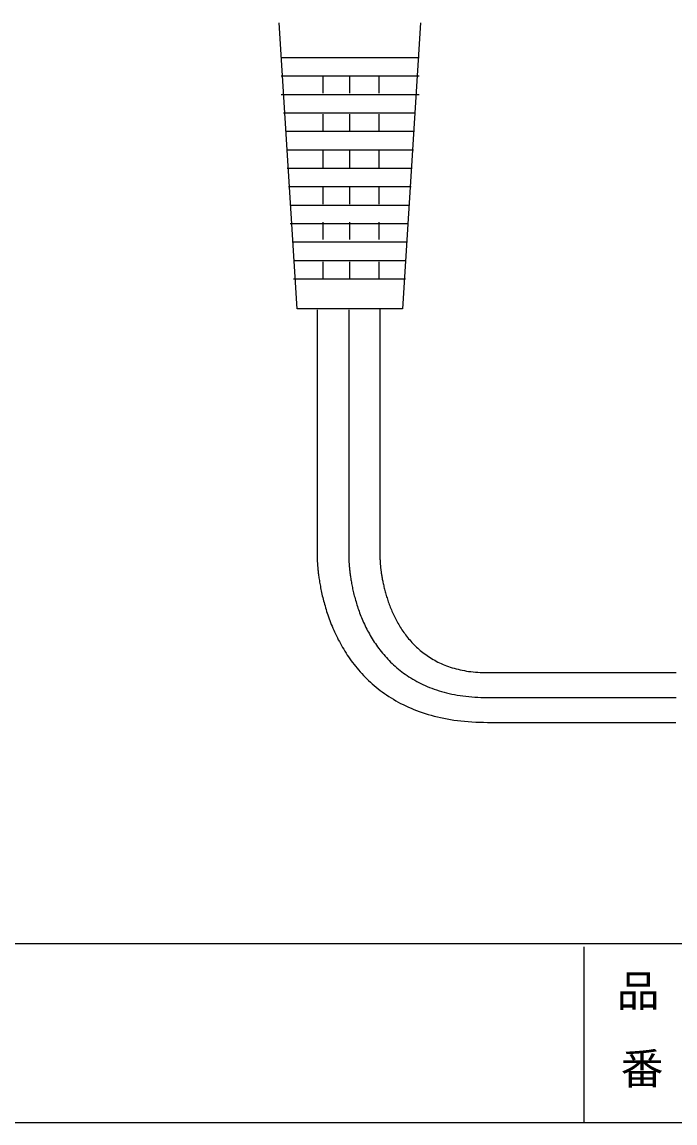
# Model space of a CAD drawing. Units: millimetres on the paper. Extents: x -142 to 142, y -95 to 95.
# Drawn here: x -72.6 to -34.3, y -94.8 to -30.4 of the extents above; entities that cross this region are included whole.
import ezdxf
from ezdxf.enums import TextEntityAlignment as Align

# ---------------------------------------------------------------- set-up
doc = ezdxf.new("R2010")
doc.units = ezdxf.units.MM
doc.layers.add('0-0_0', color=7, linetype='Continuous')
doc.layers.add('0-3_枠', color=7, linetype='Continuous')
doc.styles.add('ＭＳ ゴシック', font='')
doc.styles.get('ＭＳ ゴシック').set_extended_font_data('MS Gothic')

msp = doc.modelspace()

# ---------------------------------------------------------------- linework, layer by layer
at = {"layer": '0-0_0'}
for p, q in [((-49.232, -30.412), (-50.29, -47.169)), ((-57.404, -32.441), (-49.32, -32.441)), ((-57.404, -33.521), (-49.32, -33.521)), ((-54.95, -33.514), (-54.95, -34.528)), ((-53.406, -33.514), (-53.406, -34.528)), ((-51.686, -33.514), (-51.686, -34.528)), ((-57.404, -34.602), (-49.32, -34.602)), ((-57.272, -35.682), (-49.54, -35.682)), ((-54.95, -35.763), (-54.95, -36.777)), ((-53.406, -35.763), (-53.406, -36.777)), ((-51.686, -35.763), (-51.686, -36.777)), ((-57.155, -36.762), (-49.599, -36.762)), ((-57.066, -37.843), (-49.643, -37.843)), ((-54.95, -37.865), (-54.95, -38.879)), ((-53.406, -37.865), (-53.406, -38.879)), ((-51.686, -37.865), (-51.686, -38.879)), ((-57.052, -38.923), (-49.731, -38.923)), ((-56.963, -40.003), (-49.79, -40.003)), ((-54.95, -40.011), (-54.95, -41.025)), ((-53.406, -40.011), (-53.406, -41.025)), ((-51.686, -40.011), (-51.686, -41.025)), ((-56.875, -41.084), (-49.908, -41.084)), ((-56.875, -42.164), (-49.967, -42.164)), ((-54.95, -42.084), (-54.95, -43.098)), ((-53.406, -42.084), (-53.406, -43.098)), ((-51.686, -42.084), (-51.686, -43.098)), ((-56.743, -43.245), (-50.07, -43.245)), ((-56.684, -44.325), (-50.099, -44.325)), ((-54.95, -44.399), (-54.95, -45.413)), ((-53.406, -44.399), (-53.406, -45.413)), ((-51.686, -44.399), (-51.686, -45.413)), ((-56.684, -45.405), (-50.114, -45.405))]:
    msp.add_line(p, q, dxfattribs=at)
for points in [[(-50.29, -47.169), (-56.464, -47.169), (-57.522, -30.412)], [(-55.288, -47.213), (-55.288, -47.216), (-55.288, -47.224), (-55.288, -47.238), (-55.288, -47.256), (-55.288, -47.28), (-55.288, -47.308), (-55.288, -47.342), (-55.288, -47.38), (-55.288, -47.423), (-55.288, -47.471), (-55.288, -47.523), (-55.288, -47.58), (-55.288, -47.641), (-55.288, -47.706), (-55.288, -47.776), (-55.288, -47.85), (-55.288, -47.928), (-55.288, -48.01), (-55.288, -48.096), (-55.288, -48.185), (-55.288, -48.279), (-55.288, -48.376), (-55.288, -48.476), (-55.288, -48.58), (-55.288, -48.688), (-55.288, -48.798), (-55.288, -48.912), (-55.288, -49.029), (-55.288, -49.149), (-55.288, -49.272), (-55.288, -49.398), (-55.288, -49.526), (-55.288, -49.658), (-55.288, -49.792), (-55.288, -49.928), (-55.288, -50.067), (-55.288, -50.208), (-55.288, -50.352), (-55.288, -50.497)], [(-53.436, -47.228), (-53.436, -47.231), (-53.436, -47.239), (-53.436, -47.252), (-53.436, -47.27), (-53.436, -47.294), (-53.436, -47.322), (-53.436, -47.356), (-53.436, -47.394), (-53.436, -47.437), (-53.436, -47.485), (-53.436, -47.537), (-53.436, -47.594), (-53.436, -47.655), (-53.436, -47.72), (-53.436, -47.79), (-53.436, -47.864), (-53.436, -47.942), (-53.436, -48.024), (-53.436, -48.109), (-53.436, -48.199), (-53.436, -48.292), (-53.436, -48.389), (-53.436, -48.489), (-53.436, -48.593), (-53.436, -48.701), (-53.436, -48.811), (-53.436, -48.925), (-53.436, -49.042), (-53.436, -49.162), (-53.436, -49.284), (-53.436, -49.41), (-53.436, -49.539), (-53.436, -49.67), (-53.436, -49.804), (-53.436, -49.94), (-53.436, -50.079), (-53.436, -50.22), (-53.436, -50.363), (-53.436, -50.509)], [(-51.613, -47.169), (-51.613, -47.172), (-51.613, -47.18), (-51.613, -47.193), (-51.613, -47.212), (-51.613, -47.235), (-51.613, -47.264), (-51.613, -47.298), (-51.613, -47.336), (-51.613, -47.379), (-51.613, -47.427), (-51.613, -47.479), (-51.613, -47.536), (-51.613, -47.598), (-51.613, -47.664), (-51.613, -47.733), (-51.613, -47.808), (-51.613, -47.886), (-51.613, -47.968), (-51.613, -48.054), (-51.613, -48.144), (-51.613, -48.238), (-51.613, -48.335), (-51.613, -48.436), (-51.613, -48.54), (-51.613, -48.648), (-51.613, -48.759), (-51.613, -48.873), (-51.613, -48.99), (-51.613, -49.111), (-51.613, -49.234), (-51.613, -49.36), (-51.613, -49.489), (-51.613, -49.621), (-51.613, -49.755), (-51.613, -49.892), (-51.613, -50.031), (-51.613, -50.173), (-51.613, -50.317), (-51.613, -50.463)], [(-55.288, -50.497), (-55.288, -50.645), (-55.288, -50.795), (-55.288, -50.947), (-55.288, -51.1), (-55.288, -51.255), (-55.288, -51.412), (-55.288, -51.571), (-55.288, -51.731), (-55.288, -51.892), (-55.288, -52.055), (-55.288, -52.219), (-55.288, -52.384), (-55.288, -52.551), (-55.288, -52.718), (-55.288, -52.886), (-55.288, -53.055), (-55.288, -53.224), (-55.288, -53.395), (-55.288, -53.566), (-55.288, -53.737), (-55.288, -53.909), (-55.288, -54.081), (-55.288, -54.253), (-55.288, -54.425), (-55.288, -54.598), (-55.288, -54.77), (-55.288, -54.942), (-55.288, -55.114), (-55.288, -55.286), (-55.288, -55.457), (-55.288, -55.628), (-55.288, -55.798), (-55.288, -55.968), (-55.288, -56.137), (-55.288, -56.305), (-55.288, -56.472), (-55.288, -56.638), (-55.288, -56.804), (-55.288, -56.968)], [(-53.436, -50.509), (-53.436, -50.656), (-53.436, -50.806), (-53.436, -50.957), (-53.436, -51.111), (-53.436, -51.266), (-53.436, -51.423), (-53.436, -51.581), (-53.436, -51.741), (-53.436, -51.902), (-53.436, -52.065), (-53.436, -52.229), (-53.436, -52.394), (-53.436, -52.56), (-53.436, -52.727), (-53.436, -52.895), (-53.436, -53.063), (-53.436, -53.233), (-53.436, -53.403), (-53.436, -53.574), (-53.436, -53.745), (-53.436, -53.916), (-53.436, -54.088), (-53.436, -54.26), (-53.436, -54.433), (-53.436, -54.605), (-53.436, -54.777), (-53.436, -54.949), (-53.436, -55.121), (-53.436, -55.292), (-53.436, -55.463), (-53.436, -55.634), (-53.436, -55.804), (-53.436, -55.974), (-53.436, -56.143), (-53.436, -56.31), (-53.436, -56.478), (-53.436, -56.644), (-53.436, -56.809), (-53.436, -56.972)], [(-51.613, -50.463), (-51.613, -50.611), (-51.613, -50.761), (-51.613, -50.914), (-51.613, -51.068), (-51.613, -51.223), (-51.613, -51.381), (-51.613, -51.54), (-51.613, -51.7), (-51.613, -51.862), (-51.613, -52.025), (-51.613, -52.19), (-51.613, -52.356), (-51.613, -52.522), (-51.613, -52.69), (-51.613, -52.859), (-51.613, -53.028), (-51.613, -53.198), (-51.613, -53.369), (-51.613, -53.54), (-51.613, -53.712), (-51.613, -53.885), (-51.613, -54.057), (-51.613, -54.23), (-51.613, -54.403), (-51.613, -54.576), (-51.613, -54.748), (-51.613, -54.921), (-51.613, -55.094), (-51.613, -55.266), (-51.613, -55.438), (-51.613, -55.609), (-51.613, -55.78), (-51.613, -55.95), (-51.613, -56.12), (-51.613, -56.288), (-51.613, -56.456), (-51.613, -56.623), (-51.613, -56.788), (-51.613, -56.953)], [(-55.288, -56.968), (-55.288, -57.13), (-55.288, -57.292), (-55.288, -57.452), (-55.288, -57.61), (-55.288, -57.767), (-55.288, -57.923), (-55.288, -58.076), (-55.288, -58.228), (-55.288, -58.378), (-55.288, -58.525), (-55.288, -58.671), (-55.288, -58.815), (-55.288, -58.956), (-55.288, -59.095), (-55.288, -59.231), (-55.288, -59.365), (-55.288, -59.496), (-55.288, -59.625), (-55.288, -59.751), (-55.288, -59.874), (-55.288, -59.994), (-55.288, -60.111), (-55.288, -60.225), (-55.288, -60.335), (-55.288, -60.443), (-55.288, -60.547), (-55.288, -60.647), (-55.288, -60.744), (-55.288, -60.837), (-55.288, -60.927), (-55.288, -61.013), (-55.288, -61.095), (-55.288, -61.173), (-55.288, -61.247), (-55.288, -61.316), (-55.288, -61.382), (-55.288, -61.443), (-55.288, -61.5), (-55.288, -61.552)], [(-53.436, -56.972), (-53.436, -57.135), (-53.436, -57.296), (-53.436, -57.456), (-53.436, -57.615), (-53.436, -57.771), (-53.436, -57.926), (-53.436, -58.08), (-53.436, -58.231), (-53.436, -58.381), (-53.436, -58.529), (-53.436, -58.674), (-53.436, -58.818), (-53.436, -58.959), (-53.436, -59.097), (-53.436, -59.234), (-53.436, -59.367), (-53.436, -59.499), (-53.436, -59.627), (-53.436, -59.753), (-53.436, -59.876), (-53.436, -59.996), (-53.436, -60.112), (-53.436, -60.226), (-53.436, -60.337), (-53.436, -60.444), (-53.436, -60.548), (-53.436, -60.648), (-53.436, -60.745), (-53.436, -60.838), (-53.436, -60.928), (-53.436, -61.014), (-53.436, -61.095), (-53.436, -61.173), (-53.436, -61.247), (-53.436, -61.317), (-53.436, -61.382), (-53.436, -61.443), (-53.436, -61.5), (-53.436, -61.552)], [(-51.613, -56.953), (-51.613, -57.116), (-51.613, -57.278), (-51.613, -57.439), (-51.613, -57.598), (-51.613, -57.755), (-51.613, -57.911), (-51.613, -58.065), (-51.613, -58.217), (-51.613, -58.367), (-51.613, -58.515), (-51.613, -58.662), (-51.613, -58.805), (-51.613, -58.947), (-51.613, -59.086), (-51.613, -59.223), (-51.613, -59.358), (-51.613, -59.489), (-51.613, -59.618), (-51.613, -59.744), (-51.613, -59.868), (-51.613, -59.988), (-51.613, -60.106), (-51.613, -60.22), (-51.613, -60.331), (-51.613, -60.438), (-51.613, -60.543), (-51.613, -60.644), (-51.613, -60.741), (-51.613, -60.834), (-51.613, -60.924), (-51.613, -61.01), (-51.613, -61.093), (-51.613, -61.171), (-51.613, -61.245), (-51.613, -61.315), (-51.613, -61.38), (-51.613, -61.442), (-51.613, -61.499), (-51.613, -61.551)], [(-55.288, -61.552), (-55.288, -61.6), (-55.288, -61.643), (-55.288, -61.681), (-55.288, -61.715), (-55.288, -61.743), (-55.288, -61.767), (-55.288, -61.785), (-55.288, -61.799), (-55.288, -61.807), (-55.288, -61.809)], [(-55.288, -61.809), (-55.288, -61.811), (-55.288, -61.816), (-55.288, -61.825), (-55.287, -61.837), (-55.287, -61.853), (-55.286, -61.871), (-55.286, -61.893), (-55.285, -61.918), (-55.284, -61.947), (-55.282, -61.978), (-55.28, -62.012), (-55.278, -62.049), (-55.276, -62.09), (-55.273, -62.133), (-55.27, -62.178), (-55.266, -62.227), (-55.262, -62.278), (-55.257, -62.331), (-55.252, -62.388), (-55.246, -62.446), (-55.239, -62.508), (-55.232, -62.571), (-55.224, -62.637), (-55.216, -62.705), (-55.207, -62.776), (-55.197, -62.848), (-55.187, -62.923), (-55.175, -63), (-55.163, -63.078), (-55.15, -63.159), (-55.136, -63.241), (-55.121, -63.326), (-55.105, -63.412), (-55.088, -63.5), (-55.071, -63.589), (-55.052, -63.68), (-55.032, -63.773), (-55.011, -63.867), (-54.989, -63.962)], [(-53.436, -61.552), (-53.436, -61.6), (-53.436, -61.643), (-53.436, -61.681), (-53.436, -61.715), (-53.436, -61.743), (-53.436, -61.767), (-53.436, -61.785), (-53.436, -61.799), (-53.436, -61.807), (-53.436, -61.809)], [(-53.436, -61.809), (-53.436, -61.811), (-53.436, -61.815), (-53.436, -61.823), (-53.435, -61.833), (-53.435, -61.846), (-53.435, -61.862), (-53.434, -61.881), (-53.433, -61.902), (-53.432, -61.926), (-53.431, -61.952), (-53.43, -61.981), (-53.428, -62.013), (-53.426, -62.047), (-53.424, -62.083), (-53.421, -62.122), (-53.418, -62.163), (-53.415, -62.206), (-53.411, -62.252), (-53.407, -62.3), (-53.402, -62.35), (-53.397, -62.401), (-53.392, -62.455), (-53.385, -62.511), (-53.379, -62.569), (-53.371, -62.629), (-53.363, -62.69), (-53.355, -62.753), (-53.346, -62.819), (-53.336, -62.885), (-53.325, -62.954), (-53.314, -63.024), (-53.302, -63.095), (-53.289, -63.168), (-53.276, -63.242), (-53.261, -63.318), (-53.246, -63.395), (-53.23, -63.474), (-53.213, -63.554), (-53.195, -63.635)], [(-51.613, -61.551), (-51.613, -61.599), (-51.613, -61.642), (-51.613, -61.681), (-51.613, -61.714), (-51.613, -61.743), (-51.613, -61.767), (-51.613, -61.785), (-51.613, -61.799), (-51.613, -61.807), (-51.613, -61.809)], [(-51.613, -61.809), (-51.613, -61.811), (-51.613, -61.814), (-51.613, -61.82), (-51.612, -61.829), (-51.612, -61.839), (-51.612, -61.852), (-51.611, -61.868), (-51.61, -61.885), (-51.609, -61.905), (-51.608, -61.927), (-51.607, -61.95), (-51.605, -61.976), (-51.603, -62.004), (-51.601, -62.034), (-51.599, -62.066), (-51.596, -62.1), (-51.593, -62.135), (-51.59, -62.173), (-51.586, -62.212), (-51.582, -62.253), (-51.577, -62.295), (-51.573, -62.339), (-51.567, -62.385), (-51.562, -62.433), (-51.555, -62.482), (-51.549, -62.532), (-51.542, -62.584), (-51.534, -62.638), (-51.526, -62.692), (-51.517, -62.748), (-51.508, -62.806), (-51.498, -62.864), (-51.487, -62.924), (-51.476, -62.985), (-51.464, -63.048), (-51.452, -63.111), (-51.439, -63.175), (-51.425, -63.241), (-51.411, -63.307)], [(-53.195, -63.635), (-53.177, -63.717), (-53.157, -63.8), (-53.136, -63.884), (-53.115, -63.97), (-53.092, -64.056), (-53.068, -64.143), (-53.043, -64.231), (-53.017, -64.32), (-52.99, -64.41), (-52.962, -64.501), (-52.933, -64.592), (-52.902, -64.684), (-52.871, -64.776), (-52.838, -64.869), (-52.803, -64.962), (-52.768, -65.056), (-52.731, -65.151), (-52.693, -65.245), (-52.653, -65.34), (-52.613, -65.435), (-52.57, -65.531), (-52.527, -65.626), (-52.482, -65.722), (-52.435, -65.818), (-52.387, -65.914), (-52.337, -66.01), (-52.286, -66.105), (-52.234, -66.201), (-52.179, -66.296), (-52.123, -66.392), (-52.066, -66.487), (-52.007, -66.581), (-51.946, -66.676), (-51.883, -66.769), (-51.819, -66.863), (-51.753, -66.956), (-51.685, -67.048), (-51.615, -67.14), (-51.544, -67.231)], [(-51.411, -63.307), (-51.395, -63.375), (-51.379, -63.443), (-51.363, -63.512), (-51.345, -63.582), (-51.327, -63.653), (-51.308, -63.725), (-51.288, -63.797), (-51.267, -63.87), (-51.246, -63.944), (-51.223, -64.018), (-51.2, -64.093), (-51.176, -64.168), (-51.151, -64.244), (-51.124, -64.32), (-51.097, -64.397), (-51.069, -64.474), (-51.04, -64.551), (-51.01, -64.629), (-50.979, -64.707), (-50.946, -64.785), (-50.913, -64.863), (-50.879, -64.942), (-50.843, -65.021), (-50.807, -65.099), (-50.769, -65.178), (-50.73, -65.256), (-50.69, -65.335), (-50.649, -65.413), (-50.606, -65.492), (-50.562, -65.57), (-50.517, -65.648), (-50.471, -65.726), (-50.424, -65.803), (-50.375, -65.88), (-50.325, -65.957), (-50.273, -66.033), (-50.22, -66.109), (-50.166, -66.184), (-50.11, -66.259)], [(-54.989, -63.962), (-54.966, -64.059), (-54.942, -64.157), (-54.916, -64.257), (-54.889, -64.357), (-54.861, -64.459), (-54.832, -64.562), (-54.801, -64.666), (-54.769, -64.771), (-54.736, -64.877), (-54.701, -64.984), (-54.665, -65.091), (-54.627, -65.199), (-54.588, -65.308), (-54.548, -65.418), (-54.506, -65.528), (-54.462, -65.639), (-54.417, -65.75), (-54.37, -65.862), (-54.321, -65.974), (-54.271, -66.086), (-54.219, -66.199), (-54.165, -66.311), (-54.109, -66.424), (-54.052, -66.537), (-53.993, -66.65), (-53.932, -66.763), (-53.869, -66.876), (-53.804, -66.989), (-53.737, -67.102), (-53.669, -67.214), (-53.598, -67.326), (-53.525, -67.438), (-53.45, -67.549), (-53.373, -67.66), (-53.294, -67.77), (-53.213, -67.879), (-53.13, -67.988), (-53.044, -68.097), (-52.956, -68.204)], [(-50.11, -66.259), (-50.053, -66.333), (-49.995, -66.407), (-49.935, -66.48), (-49.874, -66.552), (-49.811, -66.624), (-49.747, -66.695), (-49.681, -66.765), (-49.614, -66.834), (-49.545, -66.902), (-49.474, -66.97), (-49.402, -67.036), (-49.329, -67.101), (-49.254, -67.166), (-49.177, -67.229), (-49.098, -67.291), (-49.018, -67.353), (-48.936, -67.412), (-48.853, -67.471), (-48.767, -67.529), (-48.68, -67.585), (-48.591, -67.639), (-48.501, -67.693), (-48.409, -67.745), (-48.314, -67.795), (-48.218, -67.844), (-48.121, -67.892), (-48.021, -67.937), (-47.919, -67.982), (-47.816, -68.024), (-47.711, -68.065), (-47.603, -68.104), (-47.494, -68.142), (-47.383, -68.177), (-47.27, -68.211), (-47.154, -68.243), (-47.037, -68.273), (-46.918, -68.301), (-46.797, -68.326), (-46.673, -68.35)], [(-51.544, -67.231), (-51.471, -67.322), (-51.396, -67.411), (-51.319, -67.5), (-51.24, -67.589), (-51.159, -67.676), (-51.076, -67.762), (-50.991, -67.847), (-50.904, -67.932), (-50.815, -68.015), (-50.724, -68.097), (-50.631, -68.178), (-50.536, -68.258), (-50.439, -68.336), (-50.339, -68.414), (-50.238, -68.489), (-50.134, -68.564), (-50.028, -68.637), (-49.92, -68.708), (-49.809, -68.778), (-49.697, -68.847), (-49.581, -68.913), (-49.464, -68.978), (-49.344, -69.042), (-49.222, -69.103), (-49.097, -69.163), (-48.97, -69.221), (-48.841, -69.276), (-48.709, -69.33), (-48.574, -69.382), (-48.437, -69.432), (-48.298, -69.48), (-48.156, -69.525), (-48.011, -69.569), (-47.863, -69.61), (-47.713, -69.648), (-47.561, -69.685), (-47.405, -69.719), (-47.247, -69.75), (-47.087, -69.78)], [(-52.956, -68.204), (-52.866, -68.311), (-52.774, -68.417), (-52.679, -68.522), (-52.582, -68.626), (-52.483, -68.728), (-52.381, -68.83), (-52.277, -68.931), (-52.17, -69.03), (-52.061, -69.129), (-51.949, -69.225), (-51.835, -69.321), (-51.718, -69.415), (-51.599, -69.508), (-51.477, -69.599), (-51.352, -69.688), (-51.225, -69.776), (-51.095, -69.862), (-50.962, -69.947), (-50.826, -70.029), (-50.688, -70.11), (-50.546, -70.188), (-50.402, -70.265), (-50.255, -70.34), (-50.105, -70.412), (-49.952, -70.483), (-49.796, -70.551), (-49.637, -70.617), (-49.475, -70.68), (-49.31, -70.741), (-49.142, -70.8), (-48.971, -70.856), (-48.796, -70.91), (-48.619, -70.961), (-48.438, -71.01), (-48.254, -71.055), (-48.067, -71.098), (-47.876, -71.138), (-47.682, -71.176), (-47.485, -71.21)], [(-46.673, -68.35), (-46.548, -68.372), (-46.42, -68.392), (-46.291, -68.409), (-46.159, -68.424), (-46.025, -68.437), (-45.889, -68.448), (-45.75, -68.457), (-45.61, -68.463), (-45.467, -68.466), (-45.322, -68.468)], [(-45.322, -68.468), (-45.318, -68.468), (-45.308, -68.468), (-45.292, -68.468), (-45.269, -68.468), (-45.24, -68.468), (-45.204, -68.468), (-45.163, -68.468), (-45.115, -68.468), (-45.062, -68.468), (-45.003, -68.468), (-44.938, -68.468), (-44.868, -68.468), (-44.792, -68.468), (-44.711, -68.468), (-44.624, -68.468), (-44.532, -68.468), (-44.436, -68.468), (-44.334, -68.468), (-44.228, -68.468), (-44.117, -68.468), (-44.001, -68.468), (-43.881, -68.468), (-43.756, -68.468), (-43.627, -68.468), (-43.494, -68.468), (-43.357, -68.468), (-43.216, -68.468), (-43.071, -68.468), (-42.922, -68.468), (-42.77, -68.468), (-42.614, -68.468), (-42.454, -68.468), (-42.291, -68.468), (-42.125, -68.468), (-41.956, -68.468), (-41.784, -68.468), (-41.609, -68.468), (-41.431, -68.468), (-41.251, -68.468)], [(-41.251, -68.468), (-41.067, -68.468), (-40.882, -68.468), (-40.694, -68.468), (-40.503, -68.468), (-40.311, -68.468), (-40.116, -68.468), (-39.92, -68.468), (-39.721, -68.468), (-39.521, -68.468), (-39.319, -68.468), (-39.116, -68.468), (-38.911, -68.468), (-38.705, -68.468), (-38.498, -68.468), (-38.29, -68.468), (-38.08, -68.468), (-37.87, -68.468), (-37.659, -68.468), (-37.447, -68.468), (-37.235, -68.468), (-37.022, -68.468), (-36.808, -68.468), (-36.595, -68.468), (-36.381, -68.468), (-36.168, -68.468), (-35.954, -68.468), (-35.74, -68.468), (-35.527, -68.468), (-35.314, -68.468), (-35.102, -68.468), (-34.89, -68.468), (-34.679, -68.468), (-34.469, -68.468), (-34.259, -68.468)], [(-47.087, -69.78), (-46.923, -69.806), (-46.757, -69.83), (-46.587, -69.852), (-46.415, -69.87), (-46.241, -69.886), (-46.063, -69.899), (-45.882, -69.909), (-45.699, -69.917), (-45.512, -69.921), (-45.323, -69.923)], [(-45.323, -69.923), (-45.319, -69.923), (-45.309, -69.923), (-45.293, -69.923), (-45.27, -69.923), (-45.241, -69.923), (-45.205, -69.923), (-45.164, -69.923), (-45.116, -69.923), (-45.063, -69.923), (-45.004, -69.923), (-44.939, -69.923), (-44.869, -69.923), (-44.793, -69.923), (-44.712, -69.923), (-44.625, -69.923), (-44.534, -69.923), (-44.437, -69.923), (-44.336, -69.923), (-44.23, -69.923), (-44.119, -69.923), (-44.003, -69.923), (-43.883, -69.923), (-43.758, -69.923), (-43.63, -69.923), (-43.497, -69.923), (-43.359, -69.923), (-43.218, -69.923), (-43.073, -69.923), (-42.925, -69.923), (-42.773, -69.923), (-42.617, -69.923), (-42.457, -69.923), (-42.295, -69.923), (-42.129, -69.923), (-41.96, -69.923), (-41.788, -69.923), (-41.613, -69.923), (-41.435, -69.923), (-41.255, -69.923)], [(-41.255, -69.923), (-41.072, -69.923), (-40.886, -69.923), (-40.698, -69.923), (-40.508, -69.923), (-40.316, -69.923), (-40.121, -69.923), (-39.925, -69.923), (-39.727, -69.923), (-39.527, -69.923), (-39.325, -69.923), (-39.122, -69.923), (-38.917, -69.923), (-38.711, -69.923), (-38.504, -69.923), (-38.296, -69.923), (-38.087, -69.923), (-37.876, -69.923), (-37.665, -69.923), (-37.454, -69.923), (-37.242, -69.923), (-37.029, -69.923), (-36.816, -69.923), (-36.602, -69.923), (-36.389, -69.923), (-36.175, -69.923), (-35.962, -69.923), (-35.749, -69.923), (-35.536, -69.923), (-35.323, -69.923), (-35.111, -69.923), (-34.899, -69.923), (-34.688, -69.923), (-34.478, -69.923), (-34.269, -69.923)], [(-47.485, -71.21), (-47.284, -71.241), (-47.08, -71.27), (-46.873, -71.295), (-46.662, -71.317), (-46.447, -71.335), (-46.229, -71.351), (-46.008, -71.363), (-45.783, -71.372), (-45.554, -71.377), (-45.322, -71.379)], [(-45.322, -71.379), (-45.318, -71.379), (-45.308, -71.379), (-45.292, -71.379), (-45.269, -71.379), (-45.24, -71.379), (-45.205, -71.379), (-45.163, -71.379), (-45.116, -71.379), (-45.063, -71.379), (-45.004, -71.379), (-44.939, -71.379), (-44.869, -71.379), (-44.793, -71.379), (-44.712, -71.379), (-44.626, -71.379), (-44.534, -71.379), (-44.438, -71.379), (-44.337, -71.379), (-44.231, -71.379), (-44.12, -71.379), (-44.004, -71.379), (-43.884, -71.379), (-43.76, -71.379), (-43.631, -71.379), (-43.499, -71.379), (-43.362, -71.379), (-43.221, -71.379), (-43.076, -71.379), (-42.928, -71.379), (-42.776, -71.379), (-42.62, -71.379), (-42.461, -71.379), (-42.299, -71.379), (-42.133, -71.379), (-41.965, -71.379), (-41.793, -71.379), (-41.618, -71.379), (-41.441, -71.379), (-41.261, -71.379)], [(-41.261, -71.379), (-41.078, -71.379), (-40.893, -71.379), (-40.705, -71.379), (-40.515, -71.379), (-40.323, -71.379), (-40.129, -71.379), (-39.933, -71.379), (-39.735, -71.379), (-39.535, -71.379), (-39.334, -71.379), (-39.131, -71.379), (-38.927, -71.379), (-38.721, -71.379), (-38.515, -71.379), (-38.307, -71.379), (-38.098, -71.379), (-37.888, -71.379), (-37.677, -71.379), (-37.466, -71.379), (-37.254, -71.379), (-37.042, -71.379), (-36.829, -71.379), (-36.616, -71.379), (-36.403, -71.379), (-36.19, -71.379), (-35.977, -71.379), (-35.764, -71.379), (-35.551, -71.379), (-35.339, -71.379), (-35.127, -71.379), (-34.916, -71.379), (-34.705, -71.379), (-34.495, -71.379), (-34.286, -71.379)]]:
    msp.add_lwpolyline(points, dxfattribs=at)
at = {"layer": '0-3_枠'}
for p, q in [((141.803, -84.358), (-141.803, -84.354)), ((-39.681, -84.522), (-39.681, -94.842))]:
    msp.add_line(p, q, dxfattribs=at)
msp.add_lwpolyline([(-141.803, 94.842), (141.803, 94.842), (141.803, -94.842), (-141.803, -94.842)], close=True, dxfattribs=at)

# ---------------------------------------------------------------- texts
at = {"layer": '0-3_枠', "style": 'ＭＳ ゴシック'}
for s, p in [('品', (-37.741, -88.569)), ('番', (-37.514, -93.119))]:
    msp.add_text(s, height=1.833, dxfattribs=at).set_placement(p, align=Align.BOTTOM_LEFT)

doc.saveas('drawing.dxf')
